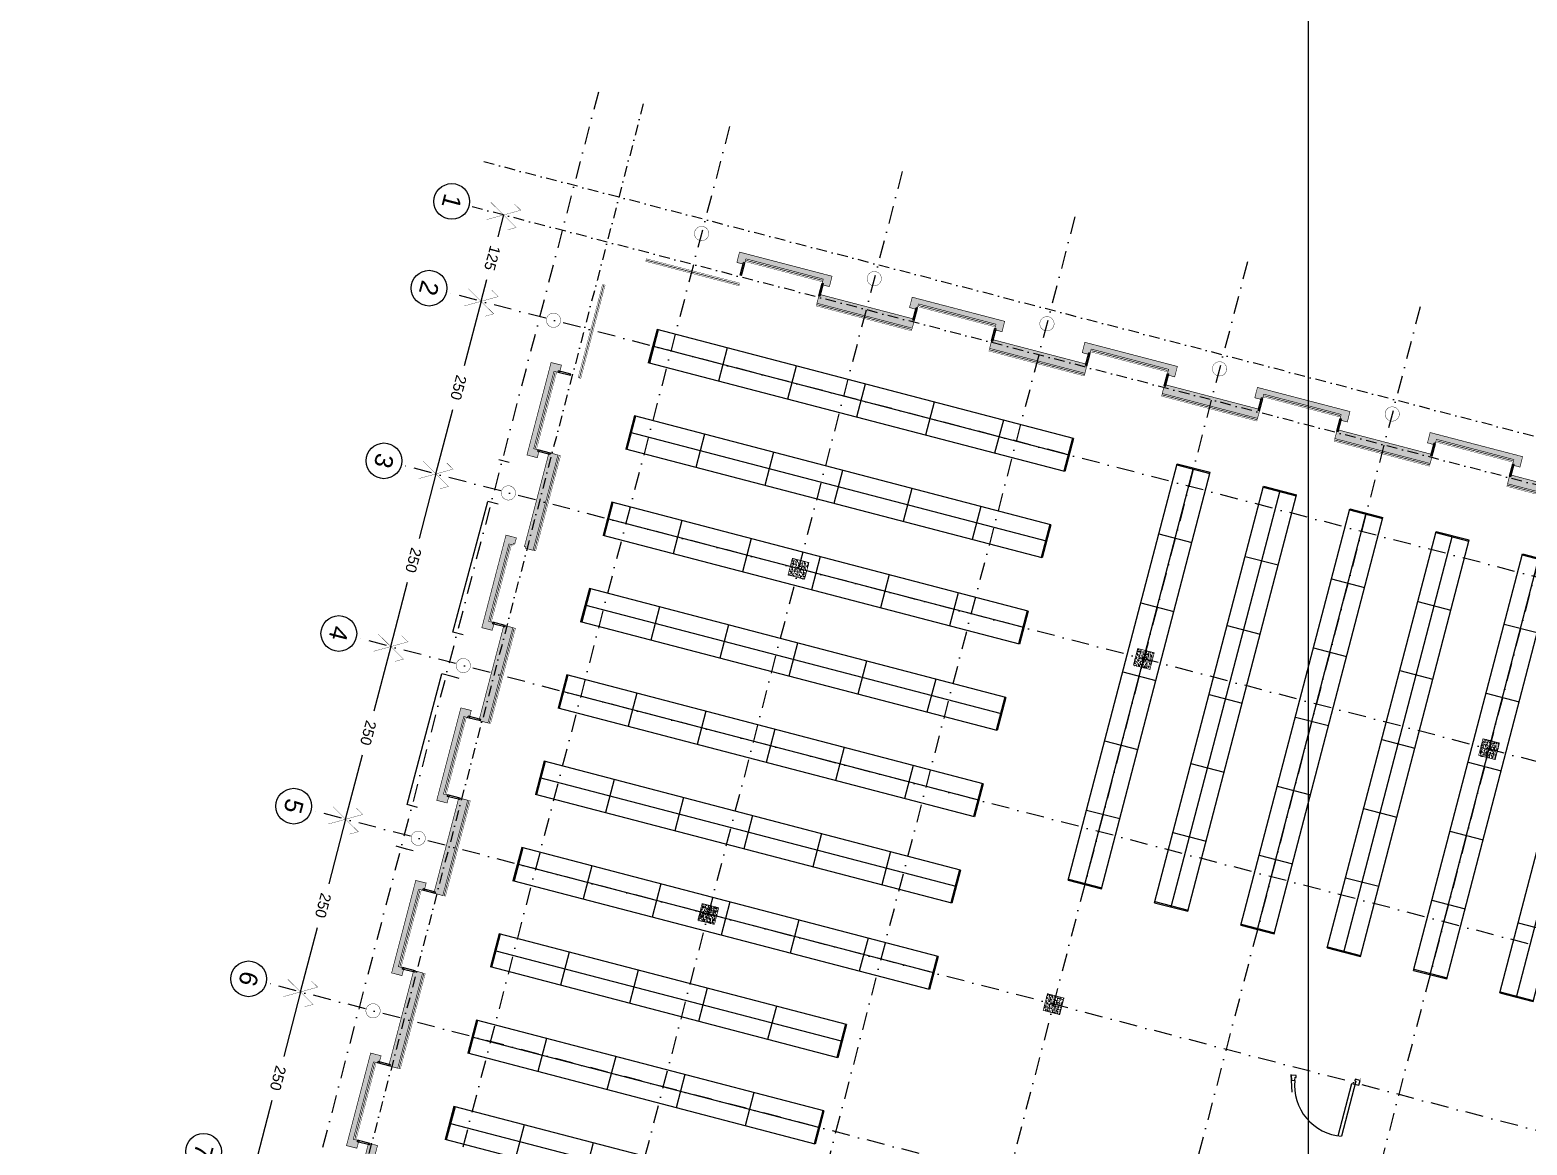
# Model space of a CAD drawing. Header units: millimetres. Extents: x 0 to 111176, y 95213 to 141729.
# Drawn here: x 51206 to 53304, y 126899 to 128461 of the extents above; entities that cross this region are included whole.
import ezdxf
from ezdxf.enums import TextEntityAlignment as Align

# ---------------------------------------------------------------- set-up
doc = ezdxf.new("R2010")
doc.units = ezdxf.units.MM
doc.linetypes.add('CONTINU', pattern=[0])
doc.linetypes.add('TIRETPT2', pattern=[0.5, 0.25, -0.125, 0, -0.125])
doc.layers.get('Defpoints').update_dxf_attribs({"lineweight": 9})
doc.layers.add('CDP', color=7, linetype='Continuous', lineweight=9, true_color=0x364259)
doc.layers.add('STR_BOLLARD', color=7, linetype='Continuous', lineweight=9, true_color=0x1c1c1c)
doc.layers.add('Invisible', color=52, linetype='Continuous', lineweight=9, plot=False)
for name, color, linetype, lineweight in [('MEN_Ext', 115, 'Continuous', 9), ('MEN_Int_PCF', 177, 'Continuous', 9), ('MOB', 37, 'Continuous', 9), ('STR_BOLLARD_Axes', 252, 'Continuous', 9)]:
    doc.layers.add(name, color=color, linetype=linetype, lineweight=lineweight)
doc.styles.add('Arial-15', font='arial.ttf', dxfattribs={"height": 15})
doc.styles.add('Arial-20', font='arial.ttf', dxfattribs={"height": 20})
doc.linetypes.add('ISOLATION', pattern='A,0.00254,-2.54,[134,ltypeshp.shx,S=2.54,R=0,X=-2.54,Y=0],-5.08,[134,ltypeshp.shx,S=2.54,R=180,X=2.54,Y=0],-2.54', length=10.16254)
doc.dimstyles.new('Cote-15', dxfattribs={"dimtxt": 15, "dimasz": 15, "dimexe": 1.25, "dimexo": 0.625, "dimgap": 7.5, "dimtad": 1, "dimdec": 0, "dimrnd": 0.025, "dimtxsty": 'Arial-15', "dimblk": 'ARCHTICK', "dimcen": 2.5, "dimse1": 1, "dimse2": 1, "dimazin": 0, "dimtfac": 1, "dimtmove": 1, "dimatfit": 3, "dimfxl": 1, "dimarcsym": 0})

# ---------------------------------------------------------------- blocks, each defined once
blk = doc.blocks.new('porte polaire')
for p, q in [((-89.4, 6.8), (-96.4, 7.4)), ((-96.4, 7.4), (-96, 0.3)), ((-96, 0.3), (-91.5, -0.1)), ((-91.5, -0.1), (-91.1, 4.4)), ((-91.1, 4.4), (-89.6, 4.3)), ((-89.6, 4.3), (-89.4, 6.8)), ((-6.8, 1.8), (-7.4, -0.6)), ((0, 0), (-6.8, 1.8)), ((-1.8, -6.8), (0, 0)), ((-30.6, -77.5), (-11.4, -4.2)), ((-6, -1), (-26, -78)), ((-11.4, -4.2), (-1.8, -6.8)), ((-7.4, -0.6), (-6, -1))]:
    blk.add_line(p, q)
blk.add_arc((-20.8, -7.1), 71.1, 174.298, 265.805)
blk = doc.blocks.new('Axe-construction')
at = {"const_width": 0.4}
for points in [[(-18.7, 10.8), (-12.5, 21.6), (12.5, -21.6)], [(18.7, 10.8), (12.5, 21.6), (-12.5, -21.6)]]:
    blk.add_lwpolyline(points, dxfattribs=at)
blk = doc.blocks.new('poteau-tour3')
at = {"layer": 'STR_BOLLARD', "lineweight": 5}
h = blk.add_hatch(dxfattribs=at)
h.set_pattern_fill('AR-CONC', color=252, scale=0.8, angle=165.3547, style=0)
h.set_pattern_definition([(215.35475, (-2603.6007, 111.247), (-5.424723, 1.936486), [0.6, -6.6]), (160.35475, (-2603.6007, 111.247), (-0.447489, -6.102674), [0.48, -5.28]), (265.80615, (-2604.053, 111.408), (-5.872215, -4.166183), [0.509922, -5.609137]), (211.53895, (-2604.005, 109.699), (-7.92574, 3.439805), [0.9, -9.9]), (261.99035, (-2604.666, 109.985), (-9.20468, -5.649236), [0.764882, -8.413704]), (156.53895, (-2604.005, 109.699), (-9.204676, -5.649243), [0.72, -7.92]), (186.35475, (-2604.678, 110.288), (-3.805743, 4.323647), [0.6, -6.6]), (131.35475, (-2604.678, 110.288), (-3.350018, -5.120572), [0.48, -5.28]), (236.80615, (-2604.995, 110.6483), (-7.155761, -0.79692), [0.509922, -5.609137]), (202.85475, (-2603.6007, 111.2468), (-0.7674521, -2.5520292), [0, -5.216, 0, -5.36, 0, -5.3]), (172.85475, (-2603.6007, 111.2468), (-2.833943, -2.520675), [0, -3.056, 0, -5.096, 0, -2.02]), (132.85475, (-2601.8747, 110.7957), (-4.0862065, 1.2543222), [0, -2, 0, -6.24, 0, -8.28]), (122.85475, (-2601.1007, 110.5935), (-4.716386, 0.404772), [0, -2.6, 0, -4.144, 0, -5.88])])
h.paths.add_polyline_path([(-14.6, -8.6), (-8.6, 14.6), (14.6, 8.6), (8.6, -14.6)])
at = {"layer": 'STR_BOLLARD', "const_width": 1}
blk.add_lwpolyline([(-14.6, -8.6), (-8.6, 14.6), (14.6, 8.6), (8.6, -14.6)], close=True, dxfattribs=at)
blk = doc.blocks.new('etageres-tour1')
for points in [[(-23.2, 6.1), (-175.7, -577.3)], [(0, 0), (-152.5, -583.4)], [(-23.6, 4.6), (22.8, -7.5)], [(-23.2, 6.1), (23.2, -6.1)], [(23.2, -6.1), (-129.2, -589.5)], [(-48.9, -92.1), (-2.4, -104.3)], [(-74.2, -188.9), (-27.7, -201)], [(-99.4, -285.6), (-53, -297.8)], [(-124.7, -382.4), (-78.3, -394.5)], [(-150, -479.1), (-103.6, -491.3)], [(-175.7, -577.3), (-129.2, -589.5)], [(-175.3, -575.9), (-128.9, -588)]]:
    blk.add_lwpolyline(points)
blk = doc.blocks.new('etageres-tour2')
for points in [[(-480.6, 150.4), (-492.7, 104)], [(-479.1, 150), (-491.3, 103.6)], [(6.1, 23.2), (-480.6, 150.4)], [(-485.2, 126.8), (-1.5, 0.4)], [(-382.4, 124.7), (-394.5, 78.3)], [(-6.1, -23.2), (-492.7, 104)], [(-285.6, 99.4), (-297.8, 53)], [(-188.9, 74.2), (-201, 27.7)], [(-92.1, 48.9), (-104.3, 2.4)], [(4.6, 23.6), (-7.5, -22.8)], [(6.1, 23.2), (-6.1, -23.2)]]:
    blk.add_lwpolyline(points)
blk = doc.blocks.new('men-lat-tour')
for p, q in [((6.6, 25.2), (2, 7.7)), ((8.5, 24.6), (4, 7.2)), ((6.1, 23.2), (8, 22.7)), ((6.6, 25.2), (8.5, 24.6)), ((2, 7.7), (4, 7.2)), ((2.5, 9.7), (4.5, 9.2))]:
    blk.add_line(p, q)
blk = doc.blocks.new('Trumeau-tour1')
at = {"layer": 'STR_BOLLARD', "lineweight": 5}
h = blk.add_hatch(dxfattribs=at)
h.set_pattern_fill('AR-CONC', color=252, scale=0.8, angle=180, style=0)
h.set_pattern_definition([(230, (-2419.3653, 366.283), (-5.7380815, 0.502017), [0.6, -6.6]), (175, (-2419.365, 366.283), (1.11001, -6.017537), [0.48, -5.28]), (280.45144, (-2419.8434, 366.3247), (-4.628071, -5.51552), [0.509922, -5.609137]), (226.1842, (-2419.365, 364.683), (-8.53793, 1.324154), [0.9, -9.9]), (276.63564, (-2420.077, 364.793), (-7.477296, -7.79295), [0.764883, -8.41371]), (171.18416, (-2419.365, 364.683), (-7.477296, -7.79295), [0.72, -7.92]), (201, (-2420.1653, 365.083), (-4.775256, 3.220951), [0.6, -6.6]), (146, (-2420.165, 365.083), (-1.946523, -5.8012), [0.48, -5.28]), (251.45144, (-2420.563, 365.351), (-6.721779, -2.580249), [0.509922, -5.609137]), (217.5, (-2419.3653, 366.2828), (-0.0972788, -2.6631508), [0, -5.216, 0, -5.36, 0, -5.3]), (187.5, (-2419.3653, 366.2828), (-2.1045563, -3.1552937), [0, -3.056, 0, -5.096, 0, -2.02]), (147.5, (-2417.5813, 366.2828), (-4.2705795, 0.180439), [0, -2, 0, -6.24, 0, -8.28]), (137.5, (-2416.7813, 366.283), (-4.6654894, -0.80084), [0, -2.6, 0, -4.144, 0, -5.88])])
h.paths.add_polyline_path([(-69, 0), (69, 0), (69, -11), (67, -11), (67, -13), (-67, -13), (-67, -11), (-69, -11), (-69, 0)])
at = {"layer": 'STR_BOLLARD', "linetype": 'Continuous', "lineweight": 5, "const_width": 0.88}
blk.add_lwpolyline([(-69, 0), (69, 0), (69, -11), (67, -11), (67, -13), (-67, -13), (-67, -11), (-69, -11), (-69, 0)], close=True, dxfattribs=at)
blk = doc.blocks.new('Doublage-trumeau-tour2')
at = {"const_width": 0.5}
blk.add_lwpolyline([(-54.2, 18.1), (54.2, -10.2), (53.2, -13.9), (-55.1, 14.4)], close=True, dxfattribs=at)
at = {"color": 252, "linetype": 'ISOLATION', "ltscale": 0.18, "const_width": 1}
blk.add_lwpolyline([(-53.7, 16), (52.7, -11.8)], dxfattribs=at)
blk = doc.blocks.new('trumeau-tour2')
at = {"layer": 'STR_BOLLARD', "lineweight": 5}
h = blk.add_hatch(dxfattribs=at)
h.set_pattern_fill('AR-CONC', color=252, scale=0.8, angle=180, style=0)
h.set_pattern_definition([(230, (-2381.202, 467.8953), (-5.7380815, 0.502017), [0.6, -6.6]), (175, (-2381.202, 467.8953), (1.11001, -6.017537), [0.48, -5.28]), (280.4514, (-2381.6804, 467.937), (-4.628075, -5.515516), [0.509922, -5.609137]), (226.1842, (-2381.202, 466.295), (-8.537928, 1.324152), [0.9, -9.9]), (276.6356, (-2381.914, 466.406), (-7.477302, -7.792943), [0.764882, -8.413704]), (171.1842, (-2381.202, 466.295), (-7.477296, -7.79295), [0.72, -7.92]), (201, (-2382.002, 466.6953), (-4.775256, 3.220951), [0.6, -6.6]), (146, (-2382.002, 466.6953), (-1.946523, -5.8012), [0.48, -5.28]), (251.4514, (-2382.4, 466.964), (-6.721781, -2.580244), [0.509922, -5.609137]), (217.5, (-2381.2022, 467.8953), (-0.0972788, -2.6631508), [0, -5.216, 0, -5.36, 0, -5.3]), (187.5, (-2381.2022, 467.8953), (-2.1045563, -3.1552937), [0, -3.056, 0, -5.096, 0, -2.02]), (147.5, (-2379.4182, 467.8953), (-4.2705795, 0.180439), [0, -2, 0, -6.24, 0, -8.28]), (137.5, (-2378.6182, 467.8953), (-4.6654894, -0.80084), [0, -2.6, 0, -4.144, 0, -5.88])])
h.paths.add_polyline_path([(-54.6, 20.5), (-54.1, 22.4), (-62.8, 24.7), (-66.5, 10.1), (-66.5, 10.1), (63.1, -23.7), (66.8, -9.2), (58.1, -6.9), (57.6, -8.9), (55.7, -8.4), (54.2, -14.2), (-54.2, 14.2), (-52.7, 20), (-54.6, 20.5)])
at = {"layer": 'STR_BOLLARD', "linetype": 'Continuous', "lineweight": 5, "const_width": 0.88}
blk.add_lwpolyline([(-54.6, 20.5), (-54.1, 22.4), (-62.8, 24.7), (-66.5, 10.1), (-66.5, 10.1), (63.1, -23.7), (66.8, -9.2), (58.1, -6.9), (57.6, -8.9), (55.7, -8.4), (54.2, -14.2), (-54.2, 14.2), (-52.7, 20), (-54.6, 20.5)], close=True, dxfattribs=at)
blk = doc.blocks.new('doublage-trumeau-tour1')
at = {"color": 252, "linetype": 'ISOLATION', "ltscale": 0.18, "const_width": 1}
blk.add_lwpolyline([(-69, 1.9), (69, 1.9)], dxfattribs=at)
at = {"const_width": 0.5}
blk.add_lwpolyline([(-69, 3.8), (69, 3.8), (69, 0), (-69, 0)], close=True, dxfattribs=at)
blk = doc.blocks.new('Doublage-trumeau-tour-3')
at = {"const_width": 0.5}
blk.add_lwpolyline([(-64.3, 20.7), (66.3, -13.4), (65.3, -17.1), (-65.3, 17.1)], close=True, dxfattribs=at)
at = {"color": 252, "linetype": 'ISOLATION', "ltscale": 0.18, "const_width": 1}
blk.add_lwpolyline([(-64.8, 18.9), (65.8, -15.2)], dxfattribs=at)
blk = doc.blocks.new('poteau-tour2')
at = {"const_width": 0.5}
blk.add_lwpolyline([(0, -10, 1), (0, 10, 1)], format="xyb", close=True, dxfattribs=at)
blk = doc.blocks.new('n°-axe')
at = {"layer": 'STR_BOLLARD_Axes', "linetype": 'CONTINU', "ltscale": 60}
blk.add_circle((0, -25), 25, dxfattribs=at)
at = {"layer": 'STR_BOLLARD_Axes', "style": 'Arial-20'}
blk.add_attdef('AXE', text='', height=25, dxfattribs=at).set_placement((0, -25), align=Align.MIDDLE_CENTER)
blk = doc.blocks.new('*D136')
at = {"layer": 'Defpoints', "color": 0, "transparency": 16777216}
for p in [(1244.9, 2698.6), (1213.3, 2577.6), (1213.3, 2577.6)]:
    blk.add_point(p, dxfattribs=at)
at = {"layer": 'STR_BOLLARD_Axes', "color": 0, "lineweight": -2, "transparency": 16777216}
for p, q in [((1244.9, 2698.6), (1236.9, 2668)), ((1213.3, 2577.6), (1221.3, 2608.2))]:
    blk.add_line(p, q, dxfattribs=at)
at = {"layer": 'STR_BOLLARD_Axes', "color": 0, "lineweight": 5, "transparency": 16777216, "insert": (1229.1, 2638.1), "char_height": 15, "attachment_point": 5, "rotation": 255, "style": 'Arial-15'}
blk.add_mtext('125', dxfattribs=at)
blk = doc.blocks.new('_None')
blk = doc.blocks.new('*D137')
at = {"layer": 'Defpoints', "color": 0, "transparency": 16777216}
for p in [(1213.3, 2577.6), (1150.1, 2335.8), (1150.1, 2335.8)]:
    blk.add_point(p, dxfattribs=at)
at = {"layer": 'STR_BOLLARD_Axes', "color": 0, "lineweight": -2, "transparency": 16777216}
for p, q in [((1213.3, 2577.6), (1189.7, 2487.3)), ((1150.1, 2335.8), (1173.7, 2426.1))]:
    blk.add_line(p, q, dxfattribs=at)
at = {"layer": 'STR_BOLLARD_Axes', "color": 0, "lineweight": 5, "transparency": 16777216, "insert": (1181.7, 2456.7), "char_height": 15, "attachment_point": 5, "rotation": 255, "style": 'Arial-15'}
blk.add_mtext('250', dxfattribs=at)
blk = doc.blocks.new('*D138')
at = {"layer": 'Defpoints', "color": 0, "transparency": 16777216}
for p in [(1150.1, 2335.8), (1086.9, 2093.9), (1086.9, 2093.9)]:
    blk.add_point(p, dxfattribs=at)
at = {"layer": 'STR_BOLLARD_Axes', "color": 0, "lineweight": -2, "transparency": 16777216}
for p, q in [((1150.1, 2335.8), (1126.5, 2245.4)), ((1086.9, 2093.9), (1110.5, 2184.2))]:
    blk.add_line(p, q, dxfattribs=at)
at = {"layer": 'STR_BOLLARD_Axes', "color": 0, "lineweight": 5, "transparency": 16777216, "insert": (1118.5, 2214.8), "char_height": 15, "attachment_point": 5, "rotation": 255, "style": 'Arial-15'}
blk.add_mtext('250', dxfattribs=at)
blk = doc.blocks.new('*D139')
at = {"layer": 'Defpoints', "color": 0, "transparency": 16777216}
for p in [(1086.9, 2093.9), (1023.6, 1852), (1023.6, 1852)]:
    blk.add_point(p, dxfattribs=at)
at = {"layer": 'STR_BOLLARD_Axes', "color": 0, "lineweight": -2, "transparency": 16777216}
for p, q in [((1086.9, 2093.9), (1063.3, 2003.6)), ((1023.6, 1852), (1047.2, 1942.3))]:
    blk.add_line(p, q, dxfattribs=at)
at = {"layer": 'STR_BOLLARD_Axes', "color": 0, "lineweight": 5, "transparency": 16777216, "insert": (1055.2, 1972.9), "char_height": 15, "attachment_point": 5, "rotation": 255, "style": 'Arial-15'}
blk.add_mtext('250', dxfattribs=at)
blk = doc.blocks.new('*D140')
at = {"layer": 'Defpoints', "color": 0, "transparency": 16777216}
for p in [(1023.6, 1852), (960.4, 1610.1), (960.4, 1610.1)]:
    blk.add_point(p, dxfattribs=at)
at = {"layer": 'STR_BOLLARD_Axes', "color": 0, "lineweight": -2, "transparency": 16777216}
for p, q in [((1023.6, 1852), (1000, 1761.7)), ((960.4, 1610.1), (984, 1700.4))]:
    blk.add_line(p, q, dxfattribs=at)
at = {"layer": 'STR_BOLLARD_Axes', "color": 0, "lineweight": 5, "transparency": 16777216, "insert": (992, 1731.1), "char_height": 15, "attachment_point": 5, "rotation": 255, "style": 'Arial-15'}
blk.add_mtext('250', dxfattribs=at)
blk = doc.blocks.new('*D141')
at = {"layer": 'Defpoints', "color": 0, "transparency": 16777216}
for p in [(960.4, 1610.1), (897.2, 1368.3), (897.2, 1368.3)]:
    blk.add_point(p, dxfattribs=at)
at = {"layer": 'STR_BOLLARD_Axes', "color": 0, "lineweight": -2, "transparency": 16777216}
for p, q in [((960.4, 1610.1), (936.8, 1519.8)), ((897.2, 1368.3), (920.8, 1458.6))]:
    blk.add_line(p, q, dxfattribs=at)
at = {"layer": 'STR_BOLLARD_Axes', "color": 0, "lineweight": 5, "transparency": 16777216, "insert": (928.8, 1489.2), "char_height": 15, "attachment_point": 5, "rotation": 255, "style": 'Arial-15'}
blk.add_mtext('250', dxfattribs=at)
blk = doc.blocks.new('axes-tour')
at = {"layer": 'STR_BOLLARD_Axes', "linetype": 'TIRETPT2', "ltscale": 100}
for points in [[(1377.7, 2870.6), (581.3, -177.1)], [(1561.5, 2822.5), (765.1, -225.1)], [(1803.4, 2759.3), (1007, -288.3)], [(2045.3, 2696.1), (1248.8, -351.5)], [(2287.1, 2632.9), (1490.7, -414.7)], [(4212.5, 1793.9), (1164.9, 2590.3)], [(2529, 2569.7), (1732.6, -477.9)], [(2770.9, 2506.5), (1974.5, -541.1)], [(4149.3, 1552), (1101.7, 2348.4)], [(4086.1, 1310.1), (1038.5, 2106.5)], [(4022.9, 1068.2), (975.3, 1864.6)], [(3959.7, 826.3), (912.1, 1622.8)]]:
    blk.add_lwpolyline(points, dxfattribs=at)
at = {"layer": 'STR_BOLLARD_Axes', "linetype": 'TIRETPT2', "ltscale": 60}
for points in [[(1440.6, 2854.2), (644.1, -193.5)], [(4260.6, 1977.7), (1212.9, 2774.1)], [(4244.2, 1914.8), (1196.5, 2711.2)]]:
    blk.add_lwpolyline(points, dxfattribs=at)
at = {"layer": 'STR_BOLLARD_Axes', "rotation": 255.3548564944549}
for p, values in [((1196.5, 2711.2), {'AXE': '1'}), ((1164.7, 2589.7), {'AXE': '2'}), ((1101.5, 2347.8), {'AXE': '3'}), ((1038.3, 2105.9), {'AXE': '4'}), ((975.1, 1864), {'AXE': '5'}), ((911.9, 1622.1), {'AXE': '6'}), ((848.7, 1380.3), {'AXE': '7'})]:
    blk.add_blockref('n°-axe', p, dxfattribs=at).add_auto_attribs(values)
at = {"layer": 'STR_BOLLARD_Axes', "linetype": 'TIRETPT2', "ltscale": 60, "rotation": 255.354749999914}
for p in [(1244.9, 2698.6), (1150.1, 2335.8), (1086.9, 2093.9), (1023.6, 1852), (960.4, 1610.1)]:
    blk.add_blockref('Axe-construction', p, dxfattribs=at)
at = {"layer": 'STR_BOLLARD_Axes', "lineweight": 5}
for p1, p2, picture, middle in [((1244.9, 2698.6), (1213.3, 2577.6), '*D136', (1229.1, 2638.1)), ((1213.3, 2577.6), (1150.1, 2335.8), '*D137', (1181.7, 2456.7)), ((1150.1, 2335.8), (1086.9, 2093.9), '*D138', (1118.5, 2214.8)), ((1086.9, 2093.9), (1023.6, 1852), '*D139', (1055.2, 1972.9)), ((1023.6, 1852), (960.4, 1610.1), '*D140', (992, 1731.1)), ((960.4, 1610.1), (897.2, 1368.3), '*D141', (928.8, 1489.2))]:
    dim = blk.add_aligned_dim(p1=p1, p2=p2, distance=0, dimstyle='Cote-15', override={"dimgap": 15, "dimblk1": 'None', "dimblk2": 'None', "dimsah": 1}, dxfattribs=at)
    dim.commit()
    dim.dimension.update_dxf_attribs({"geometry": picture, "text_midpoint": middle, "text_rotation": 255})

msp = doc.modelspace()

# ---------------------------------------------------------------- linework, layer by layer
at = {"layer": 'CDP', "const_width": 0.5}
msp.add_lwpolyline([(53068, 126982.3), (53070.7, 126992.4)], dxfattribs=at)
at = {"layer": 'Invisible'}
msp.add_lwpolyline([(52997.7, 95213.2), (52997.7, 141729.4)], dxfattribs=at)
at = {"layer": 'STR_BOLLARD'}
for p, q in [((51877.7, 127854.8), (51863.2, 127858.7)), ((51798.9, 127617.1), (51847.7, 127800.4)), ((51862.2, 127796.5), (51847.7, 127800.4)), ((51813.4, 127613.2), (51798.9, 127617.1)), ((51734.7, 127375.5), (51783.4, 127558.8)), ((51797.9, 127554.9), (51783.4, 127558.8)), ((51807.6, 127552.3), (51797.9, 127554.9)), ((51749.2, 127371.6), (51734.7, 127375.5)), ((51733.7, 127313.3), (51719.2, 127317.1)), ((51743.4, 127310.7), (51733.7, 127313.3)), ((52974.6, 126972.6), (52973.4, 126997.6))]:
    msp.add_line(p, q, dxfattribs=at)

# ---------------------------------------------------------------- block references
at = {"layer": 'CDP', "xscale": -1, "rotation": 150.7106397365085}
msp.add_blockref('Doublage-trumeau-tour-3', (52135.2, 128123.2), dxfattribs=at)
at = {"layer": 'CDP'}
for name, p, rotation in [('Doublage-trumeau-tour2', (52262.5, 128126.1), 180.0012925258052), ('Doublage-trumeau-tour-3', (51991.4, 128039), 270.0012925258051), ('doublage-trumeau-tour1', (52375.6, 128060.4), 165.3560425254861), ('Doublage-trumeau-tour2', (52504.4, 128062.9), 180.0012925258052), ('doublage-trumeau-tour1', (52617.5, 127997.2), 165.3560425254861), ('Doublage-trumeau-tour2', (52746.3, 127999.7), 180.0012925258052), ('Doublage-trumeau-tour2', (51926.1, 127927.4), 270.0012925258051), ('doublage-trumeau-tour1', (52859.4, 127934), 165.3560425254861), ('Doublage-trumeau-tour2', (52988.2, 127936.5), 180.0012925258052), ('doublage-trumeau-tour1', (53101.2, 127870.8), 165.3560425254861), ('Doublage-trumeau-tour2', (53230.1, 127873.3), 180.0012925258052), ('doublage-trumeau-tour1', (51928.6, 127798.6), 255.3560425254861), ('doublage-trumeau-tour1', (53343.1, 127807.6), 165.3560425254861), ('Doublage-trumeau-tour2', (51862.9, 127685.6), 270.0012925258051), ('doublage-trumeau-tour1', (51865.4, 127556.7), 255.3560425254861), ('Doublage-trumeau-tour2', (51799.7, 127443.7), 270.0012925258051), ('doublage-trumeau-tour1', (51802.2, 127314.9), 255.3560425254861), ('Doublage-trumeau-tour2', (51736.5, 127201.8), 270.0012925258051), ('doublage-trumeau-tour1', (51739, 127073), 255.3560425254861), ('Doublage-trumeau-tour2', (51673.3, 126959.9), 270.0012925258051)]:
    msp.add_blockref(name, p, dxfattribs=dict(at, rotation=rotation))
at = {"layer": 'MEN_Ext'}
for p, rotation in [((52209.8, 128142), 180.0012925258052), ((52451.7, 128078.8), 180.0012925258052), ((52693.6, 128015.6), 180.0012925258052), ((52935.5, 127952.4), 180.0012925258052), ((53177.4, 127889.2), 180.0012925258052), ((51910.2, 127874.7), 270.0012925258051), ((51847, 127632.9), 270.0012925258051), ((51783.8, 127391), 270.0012925258051), ((51720.6, 127149.1), 270.0012925258051), ((51657.4, 126907.2), 270.0012925258051)]:
    msp.add_blockref('men-lat-tour', p, dxfattribs=dict(at, rotation=rotation))
at = {"layer": 'MEN_Ext', "xscale": -1}
for p, rotation in [((52318.2, 128113.7), 150.7107925251292), ((52560.1, 128050.5), 150.7107925251292), ((51938.6, 127983.1), 240.7107925251293), ((52802, 127987.3), 150.7107925251292), ((53043.8, 127924), 150.7107925251292), ((53285.7, 127860.8), 150.7107925251292), ((51812.2, 127499.3), 240.7107925251293), ((51749, 127257.5), 240.7107925251293), ((51685.7, 127015.6), 240.7107925251293)]:
    msp.add_blockref('men-lat-tour', p, dxfattribs=dict(at, rotation=rotation))
at = {"layer": 'MEN_Int_PCF', "rotation": 0.001292525805183498}
msp.add_blockref('porte polaire', (53069.8, 126989.1), dxfattribs=at)
at = {"layer": 'MOB'}
for name, p, rotation in [('etageres-tour1', (52662.1, 127865.3), 270.0012925258051), ('etageres-tour1', (52630.5, 127744.4), 270.0012925258051), ('etageres-tour1', (52598.9, 127623.5), 270.0012925258051), ('etageres-tour1', (52567.3, 127502.5), 270.0012925258051), ('etageres-tour1', (52535.7, 127381.6), 270.0012925258051), ('etageres-tour1', (52504.1, 127260.7), 270.0012925258051), ('etageres-tour1', (52472.5, 127139.7), 270.0012925258051), ('etageres-tour2', (52344.1, 127044.1), 0.001292525805183498), ('etageres-tour2', (52312.5, 126923.1), 0.001292525805183498), ('etageres-tour2', (52280.9, 126802.2), 0.001292525805183498)]:
    msp.add_blockref(name, p, dxfattribs=dict(at, rotation=rotation))
at = {"layer": 'MOB', "xscale": -1, "rotation": 150.7107925256243}
for p in [(52684.2, 127263.7), (52805.2, 127232.1), (52926.1, 127200.5), (53047, 127168.9), (53168, 127137.3), (53288.9, 127105.7), (53409.9, 127074.1)]:
    msp.add_blockref('etageres-tour1', p, dxfattribs=at)
at = {"layer": 'STR_BOLLARD'}
for name, p, rotation in [('poteau-tour2', (52147.3, 128175.6), 180.0012925258052), ('trumeau-tour2', (52263.5, 128125.9), 180.0012925258052), ('poteau-tour2', (52389.2, 128112.4), 180.0012925258052), ('Trumeau-tour1', (52375.6, 128060.4), 165.3560425254861), ('trumeau-tour2', (52505.4, 128062.7), 180.0012925258052), ('poteau-tour2', (51939.8, 128054.1), 270.0012925258051), ('poteau-tour2', (52631.1, 128049.2), 180.0012925258052), ('Trumeau-tour1', (52617.5, 127997.2), 165.3560425254861), ('trumeau-tour2', (52747.3, 127999.5), 180.0012925258052), ('trumeau-tour2', (51926.3, 127928.4), 270.0012925258051), ('poteau-tour2', (52872.9, 127986), 180.0012925258052), ('Trumeau-tour1', (52859.4, 127934), 165.3560425254861), ('trumeau-tour2', (52989.1, 127936.3), 180.0012925258052), ('poteau-tour2', (53114.8, 127922.8), 180.0012925258052), ('Trumeau-tour1', (53101.2, 127870.8), 165.3560425254861), ('trumeau-tour2', (53231, 127873.1), 180.0012925258052), ('Trumeau-tour1', (51928.6, 127798.6), 255.3560425254861), ('Trumeau-tour1', (53343.1, 127807.6), 165.3560425254861), ('poteau-tour2', (51876.6, 127812.2), 270.0012925258051), ('trumeau-tour2', (51863.1, 127686.5), 270.0012925258051), ('poteau-tour3', (52283, 127706), 0.001292525805183498), ('Trumeau-tour1', (51865.4, 127556.7), 255.3560425254861), ('poteau-tour3', (52766.8, 127579.6), 0.001292525805183498), ('poteau-tour2', (51813.4, 127570.3), 270.0012925258051), ('trumeau-tour2', (51799.9, 127444.6), 270.0012925258051), ('poteau-tour3', (53250.5, 127453.2), 0.001292525805183498), ('Trumeau-tour1', (51802.2, 127314.9), 255.3560425254861), ('poteau-tour2', (51750.2, 127328.4), 270.0012925258051), ('trumeau-tour2', (51736.7, 127202.8), 270.0012925258051), ('poteau-tour3', (52156.6, 127222.3), 0.001292525805183498), ('Trumeau-tour1', (51739, 127073), 255.3560425254861), ('poteau-tour3', (52640.4, 127095.9), 0.001292525805183498), ('poteau-tour2', (51687, 127086.6), 270.0012925258051), ('trumeau-tour2', (51673.5, 126960.9), 270.0012925258051), ('Trumeau-tour1', (51675.8, 126831.1), 255.3560425254861)]:
    msp.add_blockref(name, p, dxfattribs=dict(at, rotation=rotation))
at = {"layer": 'STR_BOLLARD_Axes', "linetype": 'TIRETPT2', "ltscale": 100, "rotation": 0.001292525805183498}
msp.add_blockref('axes-tour', (50625, 125503), dxfattribs=at)
at = {"layer": 'STR_BOLLARD_Axes', "linetype": 'TIRETPT2', "ltscale": 60, "rotation": 255.3560425257192}
msp.add_blockref('Axe-construction', (51838.3, 128080.6), dxfattribs=at)

doc.saveas('drawing.dxf')
